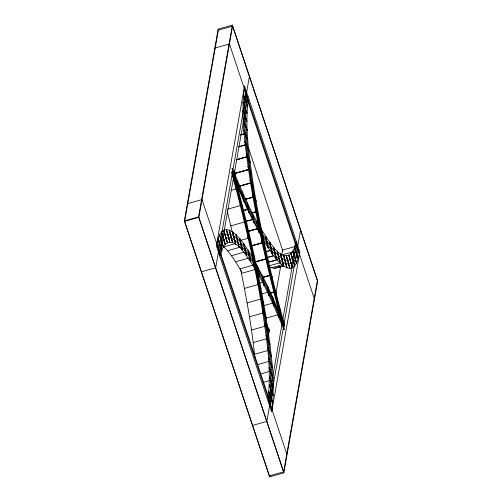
<?xml version="1.0" encoding="UTF-8"?>
<svg xmlns="http://www.w3.org/2000/svg" width="502" height="502" viewBox="0 0 502 502"><rect width="100%" height="100%" fill="white"/><g stroke="black" fill="none" stroke-linecap="round" stroke-linejoin="round"><path stroke-width="0.75" d="M244.292 88.716L248.183 100.199C244.499 129.359 249.645 158.751 253.736 187.591C261.41 234.233 272.285 280.292 284.709 325.873L282.689 325.704C269.63 277.801 258.204 229.408 250.147 180.394C245.842 150.092 240.433 119.206 244.311 88.565M271.94 409.255L268.043 397.766C271.726 368.612 266.581 339.214 262.49 310.374C254.815 263.738 243.941 217.68 231.522 172.098L233.543 172.261C246.595 220.165 258.022 268.564 266.085 317.571C270.383 347.88 275.793 378.765 271.915 409.406M245.603 92.443C241.788 122.588 247.109 152.978 251.339 182.797C259.277 231.014 270.515 278.629 283.36 325.76M270.622 405.528C274.437 375.383 269.116 344.993 264.887 315.174C256.955 266.957 245.71 219.336 232.865 172.211M184.341 220.886L218.15 29.129L232.382 25.1L317.659 281.114L283.85 472.871L269.618 476.9L184.341 220.886L198.566 216.851L232.382 25.1M184.648 221.388L218.364 30.183L232.589 26.148L317.352 280.612L283.636 471.817L269.411 475.852L184.648 221.388L198.874 217.353L232.589 26.148M249.387 76.58L215.672 267.786L201.446 271.814M219.719 256.045L247.925 96.07M268.382 335.982L269.467 329.82M275.855 293.62L280.605 266.656M268.3 401.901L296.506 241.92M300.554 230.186L266.838 421.391L252.613 425.42M269.618 476.9L269.894 475.363M216.877 244.16L218.069 238.965L219.625 234.898L221.539 231.974L223.798 230.205L226.389 229.596L229.301 230.161L232.526 231.886L236.047 234.773L239.843 238.801L243.903 243.959L252.738 257.539L267.44 285.607L283.366 321.851L284.025 329.726C272.285 302.461 261.046 274.274 242.61 250.699C233.562 238.224 222.336 239.498 220.748 255.794L216.902 244.035M218.163 248.038C219.807 231.19 231.409 229.872 240.765 242.767C259.829 267.146 271.45 296.287 283.586 324.474M299.355 253.811L298.157 259.001L296.6 263.073L294.687 265.997L292.434 267.767L289.842 268.369L286.924 267.804L283.699 266.079L280.179 263.192L276.382 259.164L272.322 254.012L263.494 240.427L248.785 212.359L232.859 176.12L232.2 168.239C243.941 195.51 255.179 223.691 273.615 247.273C282.664 259.747 293.89 258.467 295.477 242.171L299.324 253.937M298.062 249.933C296.418 266.782 284.816 268.099 275.46 255.198C256.397 230.826 244.781 201.685 232.639 173.491M278.133 266.826C275.611 269.204 271.664 268.15 269.085 266.38M215.226 47.985L229.452 43.956L314.214 298.42M240.678 134.787L245.171 133.513M240.684 134.869L245.177 133.601M240.696 134.963L244.436 133.902M238.695 146.716L246.181 144.595M238.714 146.904L246.187 144.689M236.316 159.705L246.796 156.737M236.329 159.799L246.808 156.831M236.342 159.906L246.821 156.938M235.036 173.272L249.262 169.237M235.633 177.156L235.049 173.372L248.528 169.557M235.068 173.485L248.546 169.663M239.347 186.079L250.573 182.897M239.36 186.192L250.592 183.01M239.379 186.305L250.611 183.123M231.441 190.321L236.68 188.834M187.786 203.58L202.017 199.551L286.774 454.015M245.484 199.137L253.723 196.803M245.503 199.25L253.742 196.916M245.528 199.376L253.014 197.255M227.488 209.246L240.966 205.431M243.024 210.545L247.517 209.271M243.062 210.633L247.555 209.365M243.106 210.721L247.599 209.447M251.948 212.798L256.44 211.524M251.973 212.917L256.466 211.649M251.998 213.043L256.484 211.775M245.767 221.351L252.506 219.443M245.804 221.432L252.581 219.6M230.794 225.887L245.02 221.853M248.352 231.215L257.338 228.667M248.39 231.29L257.375 228.743M248.427 231.359L258.16 228.598M240.602 240.37L248.088 238.249M235.018 243.683L223.785 246.865A256.466 38.039 74.2 0 1 241.82 272.153M227.462 250.768L241.688 246.733M251.565 245.698L262.797 242.516M251.596 245.829L262.075 242.861M251.627 245.961L262.107 242.993M231.391 255.75L245.616 251.722M265.439 251.778L270.678 250.291M265.508 251.866L270.001 250.598M235.557 261.806L249.036 257.99M295.27 246.476L282.544 250.084A256.466 38.039 74.2 0 1 281.384 255.11M267.19 257.495L273.929 255.581M267.221 257.532L273.992 255.656M255.179 261.831L265.658 258.856M255.204 261.962L266.436 258.775M255.242 262.094L266.468 258.913M282.13 254.897L292.616 251.929M239.937 268.896L253.416 265.081M268.683 262.1L277.669 259.559M267.968 262.345L277.725 259.609M241.437 273.408L255.669 269.379M269.154 265.796L279.689 262.866M271.582 267.723L282.111 264.767M274.475 268.288L283.479 265.74M262.797 277.217L270.283 275.096M262.828 277.349L270.314 275.228M263.613 277.273L269.599 275.579M259.747 283.097L262.741 282.243M244.424 288.424L258.649 284.396M261.661 293.94L267.648 292.239M270.666 292.854L274.406 291.794M270.697 292.992L274.443 291.926M269.988 293.337L274.475 292.07M247.103 302.913L260.576 299.098M263.701 305.662L272.686 303.12M249.463 316.806L263.688 312.777M265.847 318.224L277.832 314.829M251.489 330.04L265.715 326.005M253.184 342.552L266.662 338.737M254.527 354.293L268.752 350.258M257.018 364.772L269.75 361.164M260.651 373.952L269.637 371.405M263.173 382.417L269.166 380.717M231.522 172.098L233.65 172.682M238.287 189.919L235.934 188.501L238.067 189.091M278.158 308.881L280.292 309.464L277.939 308.052M282.576 325.29L284.709 325.873M235.934 188.501L238.18 189.505M278.045 308.466L280.292 309.464M242.704 207.062L240.144 204.822L242.497 206.234M273.728 291.731L276.081 293.149L273.521 290.909M240.144 204.822L242.604 206.648M273.621 291.317L276.081 293.149M246.89 224.03L244.135 220.974L246.695 223.214M269.53 274.757L272.09 276.997L269.336 273.941M244.135 220.974L246.796 223.622M269.43 274.343L272.09 276.997M250.824 240.74L247.888 236.881L250.642 239.943M265.583 258.028L268.338 261.084L265.401 257.225M265.489 257.626L268.338 261.084M247.888 236.881L250.736 240.345M261.906 241.625L264.849 245.484L261.737 240.841M254.489 257.124L251.383 252.487L254.319 256.346M261.818 241.23L264.849 245.484M251.383 252.487L254.407 256.742M258.511 225.624L261.624 230.267L258.354 224.865M257.871 273.107L254.602 267.704L257.714 272.348M258.43 225.235L261.624 230.267M254.602 267.704L257.796 272.73M255.424 210.093L258.693 215.496L255.28 209.359M260.946 288.612L257.539 282.469L260.802 287.872M255.349 209.723L258.693 215.496M257.539 282.469L260.877 288.248M252.65 195.115L256.058 201.252L252.525 194.406M263.707 303.566L260.168 296.713L263.575 302.857M252.581 194.751L256.058 201.252M260.168 296.713L263.644 303.221M250.203 180.745L253.736 187.591L250.09 180.067M266.135 317.904L262.49 310.374L266.022 317.226M250.147 180.394L253.736 187.591M262.49 310.374L266.085 317.571M248.095 167.053L251.74 174.583L248.001 166.413M268.225 331.558L264.485 323.388L268.131 330.918M248.044 166.72L251.74 174.583M264.485 323.388L268.181 331.245M246.338 154.108L250.078 162.278L246.262 153.499M269.963 344.472L266.148 335.694L269.888 343.864M246.3 153.794L250.078 162.278M266.148 335.694L269.932 344.177M244.938 141.959L248.754 150.732L244.882 141.388M271.344 356.577L267.472 347.233L271.287 356.012M244.907 141.664L248.754 150.732M267.472 347.233L271.318 356.307M243.903 130.664L247.775 140.008L243.865 130.143M272.36 367.828L268.451 357.964L272.322 367.301M243.878 130.394L247.775 140.008M268.451 357.964L272.348 367.577M243.238 120.285L247.147 130.15L243.213 119.802M273.013 378.163L269.078 367.822L272.988 377.686M243.219 120.034L247.147 130.15M269.078 367.822L273.006 377.937M242.943 110.854L246.877 121.195L242.937 110.427M273.289 387.544L269.348 376.77L273.283 387.111M242.937 110.628L246.877 121.195M269.348 376.77L273.289 387.343M243.018 102.427L246.959 113.201L243.031 102.044M273.195 395.921L269.267 384.77L273.207 395.545M243.018 102.226L246.959 113.201M269.267 384.77L273.207 395.745M243.47 95.035L247.398 106.192L243.501 94.709M272.724 403.263L268.827 391.78L272.755 402.93M243.483 94.859L247.398 106.192M268.827 391.78L272.749 403.112M247.298 99.634L295.879 245.484M218.15 29.129L218.646 30.616M248.333 147.393L282.94 251.282M220.347 252.487L268.928 398.337M198.874 217.353L283.636 471.817M198.566 216.851L283.85 472.871M298.119 259.101L294.335 247.116L298.188 258.875M218.044 239.09L221.89 250.856L218.106 238.864M294.335 247.116L298.157 259.001M218.069 238.965L221.89 250.856M296.55 263.142L292.854 250.987L296.638 262.973M219.587 234.992L223.371 246.984L219.675 234.823M292.854 250.987L296.6 263.073M219.625 234.898L223.371 246.984M294.63 266.041L291.034 253.774L294.737 265.928M221.495 232.043L225.191 244.198L221.595 231.93M291.034 253.774L294.687 265.997M221.539 231.974L225.191 244.198M292.371 267.779L288.888 255.455L292.484 267.723M223.741 230.242L227.337 242.516L223.861 230.186M288.888 255.455L292.434 267.767M223.798 230.205L227.337 242.516M289.767 268.357L286.422 256.033L289.905 268.357M226.327 229.615L229.803 241.939L226.458 229.615M286.422 256.033L289.842 268.369M226.389 229.596L229.803 241.939M286.849 267.767L283.649 255.493L286.993 267.823M229.232 230.148L232.577 242.479L229.383 230.205M268.708 328.201L269.135 329.789M283.649 255.493L286.924 267.804M229.301 230.161L232.577 242.479M283.617 266.01L280.58 253.849L283.781 266.123M232.451 231.849L235.645 244.123L232.614 231.962M280.58 253.849L283.699 266.079M232.526 231.886L235.645 244.123M280.091 263.098L277.229 251.107L280.267 263.261M235.959 234.704L238.996 246.865L236.141 234.873M277.229 251.107L280.179 263.192M236.047 234.773L238.996 246.865M276.282 259.038L273.615 247.273L276.47 259.264M239.755 238.707L242.61 250.699L239.943 238.927M273.615 247.273L276.382 259.164M239.843 238.801L242.61 250.699M272.216 253.861L269.75 242.366L272.417 254.137M243.809 243.834L246.476 255.606L244.01 244.11M269.75 242.366L272.322 254.012M243.903 243.959L246.476 255.606M267.911 247.58L265.658 236.411L268.124 247.906M248.107 250.059L250.567 261.555L248.321 250.391M265.658 236.411L268.018 247.756M248.208 250.216L250.567 261.555M263.374 240.226L261.347 229.439L263.6 240.602M252.625 257.363L254.878 268.532L252.851 257.746M261.347 229.439L263.494 240.427M252.738 257.539L254.878 268.532M258.643 231.83L256.848 221.476L258.875 232.263M257.35 265.709L259.377 276.495L257.582 266.135M256.848 221.476L258.762 232.062M257.463 265.909L259.377 276.495M253.73 222.442L252.173 212.559L253.968 222.913M262.257 275.052L264.052 285.412L262.496 275.529M252.173 212.559L253.849 222.687M262.377 275.278L264.052 285.412M267.321 285.356L268.871 295.239L267.572 285.876M248.659 212.089L247.354 202.726L248.904 212.61M267.44 285.607L268.871 295.239M247.354 202.726L248.785 212.359M272.523 296.575L273.828 305.938L272.774 297.14M243.451 200.831L242.397 192.034L243.702 201.396M234.641 170.322L235.049 173.372M272.649 296.845L273.828 305.938M242.397 192.034L243.577 201.12M277.832 308.655L278.886 317.452L278.095 309.257M238.13 188.714L237.339 180.519L238.394 189.317M277.964 308.943L278.886 317.452M237.339 180.519L238.262 189.022M283.235 321.537L284.025 329.726M232.2 168.239L232.991 176.434M284.032 325.817A256.466 38.039 74.2 0 1 246.896 96.321M266.669 324.104A256.466 38.039 74.2 0 1 269.58 331.132M219.456 251.916A256.466 38.039 74.2 0 1 283.806 327.103M232.194 172.155A256.466 38.039 74.2 0 1 269.336 401.644M227.117 210.959A256.466 38.039 74.2 0 1 232.388 232.539M240.533 269.034A256.466 38.039 74.2 0 1 254.847 357.493M296.77 246.055A256.466 38.039 74.2 0 1 232.42 170.868M244.568 85.986L216.356 245.961L271.657 411.985L299.87 252.004L244.568 85.986M283.781 265.771L277.041 267.679L283.762 265.784"/></g></svg>
